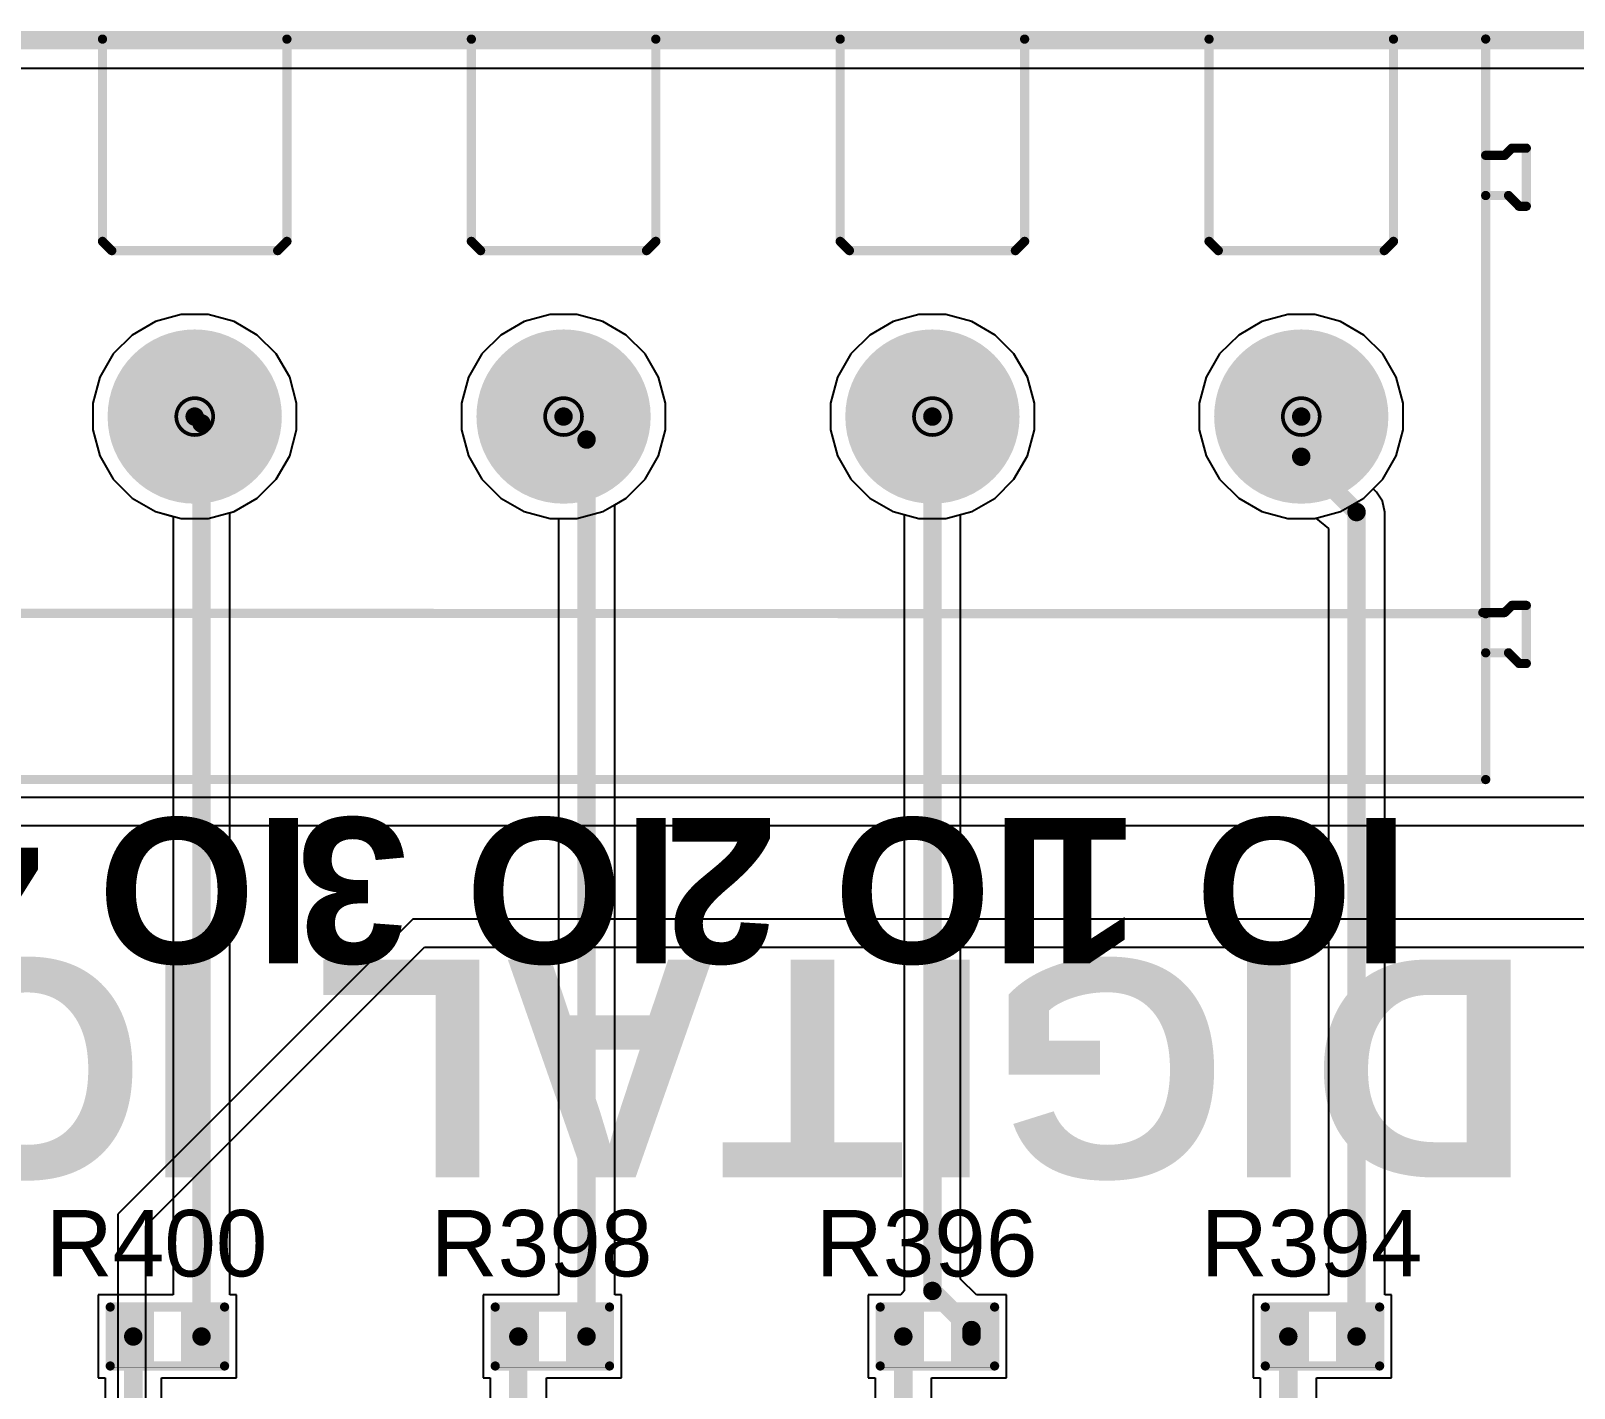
# Model space of a CAD drawing. Header units: inches. Extents: x -11 to 5428, y 0 to 5423.
# Drawn here: x 28.27 to 49.52, y 91.43 to 110.13 of the extents above; entities that cross this region are included whole.
import ezdxf

# ---------------------------------------------------------------- set-up
doc = ezdxf.new("R2010")
doc.units = ezdxf.units.IN
for name, color, linetype in [('Board Outline', 216, 'Continuous'), ('Bottom Layer', 5, 'Continuous'), ('Bottom Solder', 6, 'Continuous'), ('Drill Drawing', 1, 'Continuous'), ('GND', 16, 'Continuous'), ('Multi-Layer', 9, 'Continuous'), ('Pad Holes', 156, 'Continuous'), ('PWR', 76, 'Continuous'), ('Top Layer', 1, 'Continuous'), ('Top Overlay', 2, 'Continuous'), ('Top Paste', 8, 'Continuous'), ('Top Solder', 216, 'Continuous')]:
    doc.layers.add(name, color=color, linetype=linetype)
doc.styles.add('Arial', font='', dxfattribs={"height": 0.2})
doc.styles.add('Arial_Bold', font='', dxfattribs={"height": 0.2})
doc.styles.get('Arial').set_extended_font_data('Arial')
doc.styles.get('Arial_Bold').set_extended_font_data('Arial', bold=True)

# ---------------------------------------------------------------- blocks, each defined once
blk = doc.blocks.new('DB128V_5_08_7P_GN_S_56')
at = {"layer": 'Bottom Layer'}
h = blk.add_hatch(color=5, dxfattribs=at)
edge = h.paths.add_edge_path()
edge.add_arc((-15.24, 0), 1.15, 0, 360)
h = blk.add_hatch(color=5, dxfattribs=at)
edge = h.paths.add_edge_path()
edge.add_arc((-10.16, 0), 1.15, 0, 360)
h = blk.add_hatch(color=5, dxfattribs=at)
edge = h.paths.add_edge_path()
edge.add_arc((-5.08, 0), 1.15, 0, 360)
h = blk.add_hatch(color=5, dxfattribs=at)
edge = h.paths.add_edge_path()
edge.add_arc((0, 0), 1.15, 0, 360)
at = {"layer": 'Bottom Solder'}
h = blk.add_hatch(color=6, dxfattribs=at)
edge = h.paths.add_edge_path()
edge.add_arc((-15.24, 0), 1.2, 0, 360)
h = blk.add_hatch(color=6, dxfattribs=at)
edge = h.paths.add_edge_path()
edge.add_arc((-10.16, 0), 1.2, 0, 360)
h = blk.add_hatch(color=6, dxfattribs=at)
edge = h.paths.add_edge_path()
edge.add_arc((-5.08, 0), 1.2, 0, 360)
h = blk.add_hatch(color=6, dxfattribs=at)
edge = h.paths.add_edge_path()
edge.add_arc((0, 0), 1.2, 0, 360)
at = {"layer": 'GND'}
h = blk.add_hatch(color=16, dxfattribs=at)
edge = h.paths.add_edge_path()
edge.add_arc((-15.24, 0), 1.15, 0, 360)
h = blk.add_hatch(color=16, dxfattribs=at)
edge = h.paths.add_edge_path()
edge.add_arc((-10.16, 0), 1.15, 0, 360)
h = blk.add_hatch(color=16, dxfattribs=at)
edge = h.paths.add_edge_path()
edge.add_arc((-5.08, 0), 1.15, 0, 360)
h = blk.add_hatch(color=16, dxfattribs=at)
edge = h.paths.add_edge_path()
edge.add_arc((0, 0), 1.15, 0, 360)
at = {"layer": 'Multi-Layer'}
h = blk.add_hatch(color=9, dxfattribs=at)
edge = h.paths.add_edge_path()
edge.add_arc((-15.24, 0), 1.15, 0, 360)
h = blk.add_hatch(color=9, dxfattribs=at)
edge = h.paths.add_edge_path()
edge.add_arc((-10.16, 0), 1.15, 0, 360)
h = blk.add_hatch(color=9, dxfattribs=at)
edge = h.paths.add_edge_path()
edge.add_arc((-5.08, 0), 1.15, 0, 360)
h = blk.add_hatch(color=9, dxfattribs=at)
edge = h.paths.add_edge_path()
edge.add_arc((0, 0), 1.15, 0, 360)
at = {"layer": 'Pad Holes'}
h = blk.add_hatch(color=7, dxfattribs=at)
edge = h.paths.add_edge_path()
edge.add_arc((-15.24, 0), 0.75, 0, 360)
h = blk.add_hatch(color=7, dxfattribs=at)
edge = h.paths.add_edge_path()
edge.add_arc((-10.16, 0), 0.75, 0, 360)
h = blk.add_hatch(color=7, dxfattribs=at)
edge = h.paths.add_edge_path()
edge.add_arc((-5.08, 0), 0.75, 0, 360)
h = blk.add_hatch(color=7, dxfattribs=at)
edge = h.paths.add_edge_path()
edge.add_arc((0, 0), 0.75, 0, 360)
at = {"layer": 'PWR'}
h = blk.add_hatch(color=76, dxfattribs=at)
edge = h.paths.add_edge_path()
edge.add_arc((-15.24, 0), 1.15, 0, 360)
h = blk.add_hatch(color=76, dxfattribs=at)
edge = h.paths.add_edge_path()
edge.add_arc((-10.16, 0), 1.15, 0, 360)
h = blk.add_hatch(color=76, dxfattribs=at)
edge = h.paths.add_edge_path()
edge.add_arc((-5.08, 0), 1.15, 0, 360)
h = blk.add_hatch(color=76, dxfattribs=at)
edge = h.paths.add_edge_path()
edge.add_arc((0, 0), 1.15, 0, 360)
at = {"layer": 'Top Layer'}
h = blk.add_hatch(color=1, dxfattribs=at)
edge = h.paths.add_edge_path()
edge.add_arc((-15.24, 0), 1.15, 0, 360)
h = blk.add_hatch(color=1, dxfattribs=at)
edge = h.paths.add_edge_path()
edge.add_arc((-10.16, 0), 1.15, 0, 360)
h = blk.add_hatch(color=1, dxfattribs=at)
edge = h.paths.add_edge_path()
edge.add_arc((-5.08, 0), 1.15, 0, 360)
h = blk.add_hatch(color=1, dxfattribs=at)
edge = h.paths.add_edge_path()
edge.add_arc((0, 0), 1.15, 0, 360)
at = {"layer": 'Top Solder'}
h = blk.add_hatch(color=216, dxfattribs=at)
edge = h.paths.add_edge_path()
edge.add_arc((-15.24, 0), 1.2, 0, 360)
h = blk.add_hatch(color=216, dxfattribs=at)
edge = h.paths.add_edge_path()
edge.add_arc((-10.16, 0), 1.2, 0, 360)
h = blk.add_hatch(color=216, dxfattribs=at)
edge = h.paths.add_edge_path()
edge.add_arc((-5.08, 0), 1.2, 0, 360)
h = blk.add_hatch(color=216, dxfattribs=at)
edge = h.paths.add_edge_path()
edge.add_arc((0, 0), 1.2, 0, 360)
at = {"layer": 'Top Overlay'}
for points in [[(17.78, 5, 0.127, 0.127, 0), (-17.78, 5, 0.127, 0.127, 0)], [(-17.78, 5, 0.127, 0.127, 0), (-17.78, -5.2, 0.127, 0.127, 0)], [(-18.24, 3.401, 0.127, 0.127, 0), (-18.339, 3.401, 0.127, 0.127, 0)], [(-18.339, 3.401, 0.127, 0.127, 0), (-18.339, 2.601, 0.127, 0.127, 0)], [(-18.095, 3.254, 0.127, 0.127, 0), (-18.24, 3.401, 0.127, 0.127, 0)], [(-17.78, 3.254, 0.127, 0.127, 0), (-18.095, 3.254, 0.127, 0.127, 0)], [(-18.04, 2.7, 0.127, 0.127, 0), (-18.141, 2.601, 0.127, 0.127, 0)], [(-17.78, 2.7, 0.127, 0.127, 0), (-18.04, 2.7, 0.127, 0.127, 0)], [(17.78, 2.706, 0.127, 0.127, 0), (-17.78, 2.716, 0.127, 0.127, 0)], [(-17.74, 2.7, 0.127, 0.127, 0), (-17.78, 2.7, 0.127, 0.127, 0)], [(-18.141, 2.601, 0.127, 0.127, 0), (-18.339, 2.601, 0.127, 0.127, 0)], [(-16.383, -2.286, 0.127, 0.127, 0), (-16.51, -2.413, 0.127, 0.127, 0)], [(-14.097, -2.286, 0.127, 0.127, 0), (-16.383, -2.286, 0.127, 0.127, 0)], [(-13.97, -2.413, 0.127, 0.127, 0), (-14.097, -2.286, 0.127, 0.127, 0)], [(-11.303, -2.286, 0.127, 0.127, 0), (-11.43, -2.413, 0.127, 0.127, 0)], [(-9.017, -2.286, 0.127, 0.127, 0), (-11.303, -2.286, 0.127, 0.127, 0)], [(-8.89, -2.413, 0.127, 0.127, 0), (-9.017, -2.286, 0.127, 0.127, 0)], [(-6.223, -2.286, 0.127, 0.127, 0), (-6.35, -2.413, 0.127, 0.127, 0)], [(-3.937, -2.286, 0.127, 0.127, 0), (-6.223, -2.286, 0.127, 0.127, 0)], [(-3.81, -2.413, 0.127, 0.127, 0), (-3.937, -2.286, 0.127, 0.127, 0)], [(-1.143, -2.286, 0.127, 0.127, 0), (-1.27, -2.413, 0.127, 0.127, 0)], [(1.143, -2.286, 0.127, 0.127, 0), (-1.143, -2.286, 0.127, 0.127, 0)], [(1.27, -2.413, 0.127, 0.127, 0), (1.143, -2.286, 0.127, 0.127, 0)], [(-16.51, -2.413, 0.127, 0.127, 0), (-16.51, -5.199, 0.127, 0.127, 0)], [(-13.97, -2.413, 0.127, 0.127, 0), (-13.97, -5.199, 0.127, 0.127, 0)], [(-11.43, -2.413, 0.127, 0.127, 0), (-11.43, -5.199, 0.127, 0.127, 0)], [(-8.89, -2.413, 0.127, 0.127, 0), (-8.89, -5.199, 0.127, 0.127, 0)], [(-6.35, -2.413, 0.127, 0.127, 0), (-6.35, -5.199, 0.127, 0.127, 0)], [(-3.81, -2.413, 0.127, 0.127, 0), (-3.81, -5.199, 0.127, 0.127, 0)], [(-1.27, -2.413, 0.127, 0.127, 0), (-1.27, -5.199, 0.127, 0.127, 0)], [(1.27, -2.413, 0.127, 0.127, 0), (1.27, -5.199, 0.127, 0.127, 0)], [(-18.24, -2.897, 0.127, 0.127, 0), (-18.339, -2.897, 0.127, 0.127, 0)], [(-18.339, -2.897, 0.127, 0.127, 0), (-18.339, -3.697, 0.127, 0.127, 0)], [(-18.095, -3.045, 0.127, 0.127, 0), (-18.24, -2.897, 0.127, 0.127, 0)], [(-17.78, -3.045, 0.127, 0.127, 0), (-18.095, -3.045, 0.127, 0.127, 0)], [(-18.04, -3.598, 0.127, 0.127, 0), (-18.141, -3.697, 0.127, 0.127, 0)], [(-17.78, -3.598, 0.127, 0.127, 0), (-18.04, -3.598, 0.127, 0.127, 0)], [(-17.78, -3.598, 0.127, 0.127, 0), (-17.84, -3.6, 0.127, 0.127, 0)], [(-18.141, -3.697, 0.127, 0.127, 0), (-18.339, -3.697, 0.127, 0.127, 0)], [(17.78, -5.2, 0.127, 0.127, 0), (-17.78, -5.2, 0.127, 0.127, 0)]]:
    blk.add_lwpolyline(points, format="xyseb", dxfattribs=at)
for points in [[(-17.812, 5, 0.0635, 0.0635, 1), (-17.748, 5, 0.0635, 0.0635, 1)], [(-17.812, 5, 0.0635, 0.0635, 1), (-17.748, 5, 0.0635, 0.0635, 1)], [(-18.371, 3.401, 0.0635, 0.0635, 1), (-18.307, 3.401, 0.0635, 0.0635, 1)], [(-18.371, 3.401, 0.0635, 0.0635, 1), (-18.307, 3.401, 0.0635, 0.0635, 1)], [(-18.272, 3.401, 0.0635, 0.0635, 1), (-18.208, 3.401, 0.0635, 0.0635, 1)], [(-18.272, 3.401, 0.0635, 0.0635, 1), (-18.208, 3.401, 0.0635, 0.0635, 1)], [(-18.127, 3.254, 0.0635, 0.0635, 1), (-18.063, 3.254, 0.0635, 0.0635, 1)], [(-18.127, 3.254, 0.0635, 0.0635, 1), (-18.063, 3.254, 0.0635, 0.0635, 1)], [(-17.812, 3.254, 0.0635, 0.0635, 1), (-17.748, 3.254, 0.0635, 0.0635, 1)], [(-18.072, 2.7, 0.0635, 0.0635, 1), (-18.008, 2.7, 0.0635, 0.0635, 1)], [(-18.072, 2.7, 0.0635, 0.0635, 1), (-18.008, 2.7, 0.0635, 0.0635, 1)], [(-17.812, 2.716, 0.0635, 0.0635, 1), (-17.748, 2.716, 0.0635, 0.0635, 1)], [(-17.812, 2.7, 0.0635, 0.0635, 1), (-17.748, 2.7, 0.0635, 0.0635, 1)], [(-17.812, 2.7, 0.0635, 0.0635, 1), (-17.748, 2.7, 0.0635, 0.0635, 1)], [(-17.772, 2.7, 0.0635, 0.0635, 1), (-17.708, 2.7, 0.0635, 0.0635, 1)], [(-18.371, 2.601, 0.0635, 0.0635, 1), (-18.307, 2.601, 0.0635, 0.0635, 1)], [(-18.371, 2.601, 0.0635, 0.0635, 1), (-18.307, 2.601, 0.0635, 0.0635, 1)], [(-18.172, 2.601, 0.0635, 0.0635, 1), (-18.109, 2.601, 0.0635, 0.0635, 1)], [(-18.172, 2.601, 0.0635, 0.0635, 1), (-18.109, 2.601, 0.0635, 0.0635, 1)], [(-16.415, -2.286, 0.0635, 0.0635, 1), (-16.351, -2.286, 0.0635, 0.0635, 1)], [(-16.415, -2.286, 0.0635, 0.0635, 1), (-16.351, -2.286, 0.0635, 0.0635, 1)], [(-14.129, -2.286, 0.0635, 0.0635, 1), (-14.065, -2.286, 0.0635, 0.0635, 1)], [(-14.129, -2.286, 0.0635, 0.0635, 1), (-14.065, -2.286, 0.0635, 0.0635, 1)], [(-11.335, -2.286, 0.0635, 0.0635, 1), (-11.271, -2.286, 0.0635, 0.0635, 1)], [(-11.335, -2.286, 0.0635, 0.0635, 1), (-11.271, -2.286, 0.0635, 0.0635, 1)], [(-9.049, -2.286, 0.0635, 0.0635, 1), (-8.985, -2.286, 0.0635, 0.0635, 1)], [(-9.049, -2.286, 0.0635, 0.0635, 1), (-8.985, -2.286, 0.0635, 0.0635, 1)], [(-6.255, -2.286, 0.0635, 0.0635, 1), (-6.191, -2.286, 0.0635, 0.0635, 1)], [(-6.255, -2.286, 0.0635, 0.0635, 1), (-6.191, -2.286, 0.0635, 0.0635, 1)], [(-3.969, -2.286, 0.0635, 0.0635, 1), (-3.905, -2.286, 0.0635, 0.0635, 1)], [(-3.969, -2.286, 0.0635, 0.0635, 1), (-3.905, -2.286, 0.0635, 0.0635, 1)], [(-1.175, -2.286, 0.0635, 0.0635, 1), (-1.111, -2.286, 0.0635, 0.0635, 1)], [(-1.175, -2.286, 0.0635, 0.0635, 1), (-1.111, -2.286, 0.0635, 0.0635, 1)], [(1.111, -2.286, 0.0635, 0.0635, 1), (1.175, -2.286, 0.0635, 0.0635, 1)], [(1.111, -2.286, 0.0635, 0.0635, 1), (1.175, -2.286, 0.0635, 0.0635, 1)], [(-16.542, -2.413, 0.0635, 0.0635, 1), (-16.478, -2.413, 0.0635, 0.0635, 1)], [(-16.542, -2.413, 0.0635, 0.0635, 1), (-16.478, -2.413, 0.0635, 0.0635, 1)], [(-14.002, -2.413, 0.0635, 0.0635, 1), (-13.938, -2.413, 0.0635, 0.0635, 1)], [(-14.002, -2.413, 0.0635, 0.0635, 1), (-13.938, -2.413, 0.0635, 0.0635, 1)], [(-11.462, -2.413, 0.0635, 0.0635, 1), (-11.398, -2.413, 0.0635, 0.0635, 1)], [(-11.462, -2.413, 0.0635, 0.0635, 1), (-11.398, -2.413, 0.0635, 0.0635, 1)], [(-8.922, -2.413, 0.0635, 0.0635, 1), (-8.858, -2.413, 0.0635, 0.0635, 1)], [(-8.922, -2.413, 0.0635, 0.0635, 1), (-8.858, -2.413, 0.0635, 0.0635, 1)], [(-6.382, -2.413, 0.0635, 0.0635, 1), (-6.318, -2.413, 0.0635, 0.0635, 1)], [(-6.382, -2.413, 0.0635, 0.0635, 1), (-6.318, -2.413, 0.0635, 0.0635, 1)], [(-3.842, -2.413, 0.0635, 0.0635, 1), (-3.778, -2.413, 0.0635, 0.0635, 1)], [(-3.842, -2.413, 0.0635, 0.0635, 1), (-3.778, -2.413, 0.0635, 0.0635, 1)], [(-1.302, -2.413, 0.0635, 0.0635, 1), (-1.238, -2.413, 0.0635, 0.0635, 1)], [(-1.302, -2.413, 0.0635, 0.0635, 1), (-1.238, -2.413, 0.0635, 0.0635, 1)], [(1.238, -2.413, 0.0635, 0.0635, 1), (1.302, -2.413, 0.0635, 0.0635, 1)], [(1.238, -2.413, 0.0635, 0.0635, 1), (1.302, -2.413, 0.0635, 0.0635, 1)], [(-18.371, -2.897, 0.0635, 0.0635, 1), (-18.307, -2.897, 0.0635, 0.0635, 1)], [(-18.371, -2.897, 0.0635, 0.0635, 1), (-18.307, -2.897, 0.0635, 0.0635, 1)], [(-18.272, -2.897, 0.0635, 0.0635, 1), (-18.208, -2.897, 0.0635, 0.0635, 1)], [(-18.272, -2.897, 0.0635, 0.0635, 1), (-18.208, -2.897, 0.0635, 0.0635, 1)], [(-18.127, -3.045, 0.0635, 0.0635, 1), (-18.063, -3.045, 0.0635, 0.0635, 1)], [(-18.127, -3.045, 0.0635, 0.0635, 1), (-18.063, -3.045, 0.0635, 0.0635, 1)], [(-17.812, -3.045, 0.0635, 0.0635, 1), (-17.748, -3.045, 0.0635, 0.0635, 1)], [(-18.072, -3.598, 0.0635, 0.0635, 1), (-18.008, -3.598, 0.0635, 0.0635, 1)], [(-18.072, -3.598, 0.0635, 0.0635, 1), (-18.008, -3.598, 0.0635, 0.0635, 1)], [(-17.872, -3.6, 0.0635, 0.0635, 1), (-17.808, -3.6, 0.0635, 0.0635, 1)], [(-17.812, -3.598, 0.0635, 0.0635, 1), (-17.748, -3.598, 0.0635, 0.0635, 1)], [(-17.812, -3.598, 0.0635, 0.0635, 1), (-17.748, -3.598, 0.0635, 0.0635, 1)], [(-18.371, -3.697, 0.0635, 0.0635, 1), (-18.307, -3.697, 0.0635, 0.0635, 1)], [(-18.371, -3.697, 0.0635, 0.0635, 1), (-18.307, -3.697, 0.0635, 0.0635, 1)], [(-18.172, -3.697, 0.0635, 0.0635, 1), (-18.109, -3.697, 0.0635, 0.0635, 1)], [(-18.172, -3.697, 0.0635, 0.0635, 1), (-18.109, -3.697, 0.0635, 0.0635, 1)], [(-17.812, -5.2, 0.0635, 0.0635, 1), (-17.748, -5.2, 0.0635, 0.0635, 1)], [(-17.812, -5.2, 0.0635, 0.0635, 1), (-17.748, -5.2, 0.0635, 0.0635, 1)], [(-16.542, -5.199, 0.0635, 0.0635, 1), (-16.478, -5.199, 0.0635, 0.0635, 1)], [(-14.002, -5.199, 0.0635, 0.0635, 1), (-13.938, -5.199, 0.0635, 0.0635, 1)], [(-11.462, -5.199, 0.0635, 0.0635, 1), (-11.398, -5.199, 0.0635, 0.0635, 1)], [(-8.922, -5.199, 0.0635, 0.0635, 1), (-8.858, -5.199, 0.0635, 0.0635, 1)], [(-6.382, -5.199, 0.0635, 0.0635, 1), (-6.318, -5.199, 0.0635, 0.0635, 1)], [(-3.842, -5.199, 0.0635, 0.0635, 1), (-3.778, -5.199, 0.0635, 0.0635, 1)], [(-1.302, -5.199, 0.0635, 0.0635, 1), (-1.238, -5.199, 0.0635, 0.0635, 1)], [(1.238, -5.199, 0.0635, 0.0635, 1), (1.302, -5.199, 0.0635, 0.0635, 1)]]:
    blk.add_lwpolyline(points, format="xyseb", close=True, dxfattribs=at)
blk = doc.blocks.new('R___0402_57')
at = {"layer": 'Top Layer'}
for points in [[(-0.698, -0.317), (-0.698, 0.318), (-0.241, 0.318), (-0.241, -0.317)], [(0.241, -0.317), (0.241, 0.318), (0.699, 0.318), (0.699, -0.317)]]:
    blk.add_hatch(color=1, dxfattribs=at).paths.add_polyline_path(points)
at = {"layer": 'Top Paste'}
for points in [[(-0.698, -0.317), (-0.698, 0.318), (-0.241, 0.318), (-0.241, -0.317)], [(0.241, -0.317), (0.241, 0.318), (0.699, 0.318), (0.699, -0.317)]]:
    blk.add_hatch(color=8, dxfattribs=at).paths.add_polyline_path(points)
at = {"layer": 'Top Solder'}
for points in [[(-0.753, -0.372), (-0.753, 0.373), (-0.186, 0.373), (-0.186, -0.372)], [(0.186, -0.372), (0.186, 0.373), (0.754, 0.373), (0.754, -0.372)]]:
    blk.add_hatch(color=216, dxfattribs=at).paths.add_polyline_path(points)
at = {"layer": 'Top Overlay'}
for points in [[(-0.787, 0.406, 0.127, 0.127, 0), (0.787, 0.406, 0.127, 0.127, 0)], [(-0.787, -0.406, 0.127, 0.127, 0), (-0.787, 0.406, 0.127, 0.127, 0)], [(0.787, -0.406, 0.127, 0.127, 0), (0.787, 0.406, 0.127, 0.127, 0)], [(-0.787, -0.406, 0.127, 0.127, 0), (0.787, -0.406, 0.127, 0.127, 0)], [(-0.813, -0.432, 0.00323, 0.00323, 0), (0.813, -0.432, 0.00323, 0.00323, 0)]]:
    blk.add_lwpolyline(points, format="xyseb", dxfattribs=at)
for points in [[(-0.819, 0.406, 0.0635, 0.0635, 1), (-0.756, 0.406, 0.0635, 0.0635, 1)], [(-0.819, 0.406, 0.0635, 0.0635, 1), (-0.756, 0.406, 0.0635, 0.0635, 1)], [(0.756, 0.406, 0.0635, 0.0635, 1), (0.819, 0.406, 0.0635, 0.0635, 1)], [(0.756, 0.406, 0.0635, 0.0635, 1), (0.819, 0.406, 0.0635, 0.0635, 1)], [(-0.819, -0.406, 0.0635, 0.0635, 1), (-0.756, -0.406, 0.0635, 0.0635, 1)], [(-0.819, -0.406, 0.0635, 0.0635, 1), (-0.756, -0.406, 0.0635, 0.0635, 1)], [(0.756, -0.406, 0.0635, 0.0635, 1), (0.819, -0.406, 0.0635, 0.0635, 1)], [(0.756, -0.406, 0.0635, 0.0635, 1), (0.819, -0.406, 0.0635, 0.0635, 1)], [(-0.814, -0.432, 0.00161, 0.00161, 1), (-0.812, -0.432, 0.00161, 0.00161, 1)], [(0.812, -0.432, 0.00161, 0.00161, 1), (0.814, -0.432, 0.00161, 0.00161, 1)]]:
    blk.add_lwpolyline(points, format="xyseb", close=True, dxfattribs=at)
blk = doc.blocks.new('R___0402_60')
at = {"layer": 'Top Layer'}
for points in [[(-0.698, -0.317), (-0.698, 0.318), (-0.241, 0.318), (-0.241, -0.317)], [(0.241, -0.317), (0.241, 0.318), (0.699, 0.318), (0.699, -0.317)]]:
    blk.add_hatch(color=1, dxfattribs=at).paths.add_polyline_path(points)
at = {"layer": 'Top Paste'}
for points in [[(-0.698, -0.317), (-0.698, 0.318), (-0.241, 0.318), (-0.241, -0.317)], [(0.241, -0.317), (0.241, 0.318), (0.699, 0.318), (0.699, -0.317)]]:
    blk.add_hatch(color=8, dxfattribs=at).paths.add_polyline_path(points)
at = {"layer": 'Top Solder'}
for points in [[(-0.753, -0.372), (-0.753, 0.373), (-0.186, 0.373), (-0.186, -0.372)], [(0.186, -0.372), (0.186, 0.373), (0.754, 0.373), (0.754, -0.372)]]:
    blk.add_hatch(color=216, dxfattribs=at).paths.add_polyline_path(points)
at = {"layer": 'Top Overlay'}
for points in [[(-0.787, 0.406, 0.127, 0.127, 0), (0.787, 0.406, 0.127, 0.127, 0)], [(-0.787, -0.406, 0.127, 0.127, 0), (-0.787, 0.406, 0.127, 0.127, 0)], [(0.787, -0.406, 0.127, 0.127, 0), (0.787, 0.406, 0.127, 0.127, 0)], [(-0.787, -0.406, 0.127, 0.127, 0), (0.787, -0.406, 0.127, 0.127, 0)], [(-0.813, -0.432, 0.00323, 0.00323, 0), (0.813, -0.432, 0.00323, 0.00323, 0)]]:
    blk.add_lwpolyline(points, format="xyseb", dxfattribs=at)
for points in [[(-0.819, 0.406, 0.0635, 0.0635, 1), (-0.756, 0.406, 0.0635, 0.0635, 1)], [(-0.819, 0.406, 0.0635, 0.0635, 1), (-0.756, 0.406, 0.0635, 0.0635, 1)], [(0.756, 0.406, 0.0635, 0.0635, 1), (0.819, 0.406, 0.0635, 0.0635, 1)], [(0.756, 0.406, 0.0635, 0.0635, 1), (0.819, 0.406, 0.0635, 0.0635, 1)], [(-0.819, -0.406, 0.0635, 0.0635, 1), (-0.756, -0.406, 0.0635, 0.0635, 1)], [(-0.819, -0.406, 0.0635, 0.0635, 1), (-0.756, -0.406, 0.0635, 0.0635, 1)], [(0.756, -0.406, 0.0635, 0.0635, 1), (0.819, -0.406, 0.0635, 0.0635, 1)], [(0.756, -0.406, 0.0635, 0.0635, 1), (0.819, -0.406, 0.0635, 0.0635, 1)], [(-0.814, -0.432, 0.00161, 0.00161, 1), (-0.812, -0.432, 0.00161, 0.00161, 1)], [(0.812, -0.432, 0.00161, 0.00161, 1), (0.814, -0.432, 0.00161, 0.00161, 1)]]:
    blk.add_lwpolyline(points, format="xyseb", close=True, dxfattribs=at)
blk = doc.blocks.new('R___0402_63')
at = {"layer": 'Top Layer'}
for points in [[(-0.699, -0.317), (-0.699, 0.318), (-0.241, 0.318), (-0.241, -0.317)], [(0.241, -0.317), (0.241, 0.318), (0.698, 0.318), (0.698, -0.317)]]:
    blk.add_hatch(color=1, dxfattribs=at).paths.add_polyline_path(points)
at = {"layer": 'Top Paste'}
for points in [[(-0.699, -0.317), (-0.699, 0.318), (-0.241, 0.318), (-0.241, -0.317)], [(0.241, -0.317), (0.241, 0.318), (0.698, 0.318), (0.698, -0.317)]]:
    blk.add_hatch(color=8, dxfattribs=at).paths.add_polyline_path(points)
at = {"layer": 'Top Solder'}
for points in [[(-0.754, -0.372), (-0.754, 0.373), (-0.186, 0.373), (-0.186, -0.372)], [(0.186, -0.372), (0.186, 0.373), (0.753, 0.373), (0.753, -0.372)]]:
    blk.add_hatch(color=216, dxfattribs=at).paths.add_polyline_path(points)
at = {"layer": 'Top Overlay'}
for points in [[(-0.787, 0.406, 0.127, 0.127, 0), (0.787, 0.406, 0.127, 0.127, 0)], [(-0.787, -0.406, 0.127, 0.127, 0), (-0.787, 0.406, 0.127, 0.127, 0)], [(0.787, -0.406, 0.127, 0.127, 0), (0.787, 0.406, 0.127, 0.127, 0)], [(-0.787, -0.406, 0.127, 0.127, 0), (0.787, -0.406, 0.127, 0.127, 0)], [(-0.813, -0.432, 0.00323, 0.00323, 0), (0.813, -0.432, 0.00323, 0.00323, 0)]]:
    blk.add_lwpolyline(points, format="xyseb", dxfattribs=at)
for points in [[(-0.819, 0.406, 0.0635, 0.0635, 1), (-0.756, 0.406, 0.0635, 0.0635, 1)], [(-0.819, 0.406, 0.0635, 0.0635, 1), (-0.756, 0.406, 0.0635, 0.0635, 1)], [(0.756, 0.406, 0.0635, 0.0635, 1), (0.819, 0.406, 0.0635, 0.0635, 1)], [(0.756, 0.406, 0.0635, 0.0635, 1), (0.819, 0.406, 0.0635, 0.0635, 1)], [(-0.819, -0.406, 0.0635, 0.0635, 1), (-0.756, -0.406, 0.0635, 0.0635, 1)], [(-0.819, -0.406, 0.0635, 0.0635, 1), (-0.756, -0.406, 0.0635, 0.0635, 1)], [(0.756, -0.406, 0.0635, 0.0635, 1), (0.819, -0.406, 0.0635, 0.0635, 1)], [(0.756, -0.406, 0.0635, 0.0635, 1), (0.819, -0.406, 0.0635, 0.0635, 1)], [(-0.814, -0.432, 0.00161, 0.00161, 1), (-0.812, -0.432, 0.00161, 0.00161, 1)], [(0.812, -0.432, 0.00161, 0.00161, 1), (0.814, -0.432, 0.00161, 0.00161, 1)]]:
    blk.add_lwpolyline(points, format="xyseb", close=True, dxfattribs=at)
blk = doc.blocks.new('R___0402_69')
at = {"layer": 'Top Layer'}
for points in [[(-0.699, -0.317), (-0.699, 0.318), (-0.241, 0.318), (-0.241, -0.317)], [(0.241, -0.317), (0.241, 0.318), (0.698, 0.318), (0.698, -0.317)]]:
    blk.add_hatch(color=1, dxfattribs=at).paths.add_polyline_path(points)
at = {"layer": 'Top Paste'}
for points in [[(-0.699, -0.317), (-0.699, 0.318), (-0.241, 0.318), (-0.241, -0.317)], [(0.241, -0.317), (0.241, 0.318), (0.698, 0.318), (0.698, -0.317)]]:
    blk.add_hatch(color=8, dxfattribs=at).paths.add_polyline_path(points)
at = {"layer": 'Top Solder'}
for points in [[(-0.754, -0.372), (-0.754, 0.373), (-0.186, 0.373), (-0.186, -0.372)], [(0.186, -0.372), (0.186, 0.373), (0.753, 0.373), (0.753, -0.372)]]:
    blk.add_hatch(color=216, dxfattribs=at).paths.add_polyline_path(points)
at = {"layer": 'Top Overlay'}
for points in [[(-0.787, 0.406, 0.127, 0.127, 0), (0.787, 0.406, 0.127, 0.127, 0)], [(-0.787, -0.406, 0.127, 0.127, 0), (-0.787, 0.406, 0.127, 0.127, 0)], [(0.787, -0.406, 0.127, 0.127, 0), (0.787, 0.406, 0.127, 0.127, 0)], [(-0.787, -0.406, 0.127, 0.127, 0), (0.787, -0.406, 0.127, 0.127, 0)], [(-0.813, -0.432, 0.00323, 0.00323, 0), (0.813, -0.432, 0.00323, 0.00323, 0)]]:
    blk.add_lwpolyline(points, format="xyseb", dxfattribs=at)
for points in [[(-0.819, 0.406, 0.0635, 0.0635, 1), (-0.756, 0.406, 0.0635, 0.0635, 1)], [(-0.819, 0.406, 0.0635, 0.0635, 1), (-0.756, 0.406, 0.0635, 0.0635, 1)], [(0.756, 0.406, 0.0635, 0.0635, 1), (0.819, 0.406, 0.0635, 0.0635, 1)], [(0.756, 0.406, 0.0635, 0.0635, 1), (0.819, 0.406, 0.0635, 0.0635, 1)], [(-0.819, -0.406, 0.0635, 0.0635, 1), (-0.756, -0.406, 0.0635, 0.0635, 1)], [(-0.819, -0.406, 0.0635, 0.0635, 1), (-0.756, -0.406, 0.0635, 0.0635, 1)], [(0.756, -0.406, 0.0635, 0.0635, 1), (0.819, -0.406, 0.0635, 0.0635, 1)], [(0.756, -0.406, 0.0635, 0.0635, 1), (0.819, -0.406, 0.0635, 0.0635, 1)], [(-0.814, -0.432, 0.00161, 0.00161, 1), (-0.812, -0.432, 0.00161, 0.00161, 1)], [(0.812, -0.432, 0.00161, 0.00161, 1), (0.814, -0.432, 0.00161, 0.00161, 1)]]:
    blk.add_lwpolyline(points, format="xyseb", close=True, dxfattribs=at)

msp = doc.modelspace()

# ---------------------------------------------------------------- linework, layer by layer
at = {"layer": 'Board Outline'}
msp.add_lwpolyline([(0, 110, 0.254, 0.254, 0), (344, 110, 0.254, 0.254, 0)], format="xyseb", dxfattribs=at)
at = {"layer": 'Bottom Layer'}
for p, q in [((9.715, 109.612), (334.285, 109.612)), ((29.982, 106.122), (29.662, 105.937)), ((30.339, 106.218), (29.982, 106.122)), ((30.709, 106.218), (30.339, 106.218)), ((31.066, 106.122), (30.709, 106.218)), ((31.386, 105.937), (31.066, 106.122)), ((35.062, 106.122), (34.742, 105.937)), ((35.419, 106.218), (35.062, 106.122)), ((35.789, 106.218), (35.419, 106.218)), ((36.146, 106.122), (35.789, 106.218)), ((36.466, 105.937), (36.146, 106.122)), ((40.142, 106.122), (39.822, 105.937)), ((40.499, 106.218), (40.142, 106.122)), ((40.869, 106.218), (40.499, 106.218)), ((41.226, 106.122), (40.869, 106.218)), ((41.546, 105.937), (41.226, 106.122)), ((45.222, 106.122), (44.902, 105.937)), ((45.579, 106.218), (45.222, 106.122)), ((45.949, 106.218), (45.579, 106.218)), ((46.306, 106.122), (45.949, 106.218)), ((46.626, 105.937), (46.306, 106.122)), ((29.662, 105.937), (29.4, 105.676)), ((31.647, 105.676), (31.386, 105.937)), ((34.742, 105.937), (34.48, 105.676)), ((36.727, 105.676), (36.466, 105.937)), ((39.822, 105.937), (39.56, 105.676)), ((41.807, 105.676), (41.546, 105.937)), ((44.902, 105.937), (44.64, 105.676)), ((46.887, 105.676), (46.626, 105.937)), ((29.4, 105.676), (29.215, 105.356)), ((31.832, 105.356), (31.647, 105.676)), ((34.48, 105.676), (34.295, 105.356)), ((36.912, 105.356), (36.727, 105.676)), ((39.56, 105.676), (39.375, 105.356)), ((41.992, 105.356), (41.807, 105.676)), ((44.64, 105.676), (44.455, 105.356)), ((47.072, 105.356), (46.887, 105.676)), ((29.215, 105.356), (29.12, 104.999)), ((31.928, 104.999), (31.832, 105.356)), ((34.295, 105.356), (34.2, 104.999)), ((37.008, 104.999), (36.912, 105.356)), ((39.375, 105.356), (39.28, 104.999)), ((42.088, 104.999), (41.992, 105.356)), ((44.455, 105.356), (44.36, 104.999)), ((47.168, 104.999), (47.072, 105.356)), ((29.12, 104.999), (29.12, 104.629)), ((31.928, 104.629), (31.928, 104.999)), ((34.2, 104.999), (34.2, 104.629)), ((37.008, 104.629), (37.008, 104.999)), ((39.28, 104.999), (39.28, 104.629)), ((42.088, 104.629), (42.088, 104.999)), ((44.36, 104.999), (44.36, 104.629)), ((47.168, 104.629), (47.168, 104.999)), ((29.12, 104.629), (29.215, 104.272)), ((31.832, 104.272), (31.928, 104.629)), ((34.2, 104.629), (34.295, 104.272)), ((36.912, 104.272), (37.008, 104.629)), ((39.28, 104.629), (39.375, 104.272)), ((41.992, 104.272), (42.088, 104.629)), ((44.36, 104.629), (44.455, 104.272)), ((47.072, 104.272), (47.168, 104.629)), ((29.215, 104.272), (29.4, 103.952)), ((31.647, 103.952), (31.832, 104.272)), ((34.295, 104.272), (34.48, 103.952)), ((36.727, 103.952), (36.912, 104.272)), ((39.375, 104.272), (39.56, 103.952)), ((41.807, 103.952), (41.992, 104.272)), ((44.455, 104.272), (44.64, 103.952)), ((46.887, 103.952), (47.072, 104.272)), ((29.4, 103.952), (29.662, 103.69)), ((31.386, 103.69), (31.647, 103.952)), ((34.48, 103.952), (34.742, 103.69)), ((36.466, 103.69), (36.727, 103.952)), ((39.56, 103.952), (39.822, 103.69)), ((41.546, 103.69), (41.807, 103.952)), ((44.64, 103.952), (44.902, 103.69)), ((46.626, 103.69), (46.887, 103.952)), ((29.662, 103.69), (29.982, 103.506)), ((31.066, 103.506), (31.386, 103.69)), ((34.742, 103.69), (35.062, 103.506)), ((36.146, 103.506), (36.466, 103.69)), ((39.822, 103.69), (40.142, 103.506)), ((41.226, 103.506), (41.546, 103.69)), ((44.902, 103.69), (45.222, 103.506)), ((46.306, 103.506), (46.626, 103.69)), ((29.982, 103.506), (30.339, 103.41)), ((30.339, 103.41), (30.709, 103.41)), ((30.709, 103.41), (31.066, 103.506)), ((35.062, 103.506), (35.419, 103.41)), ((35.419, 103.41), (35.789, 103.41)), ((35.789, 103.41), (36.146, 103.506)), ((40.142, 103.506), (40.499, 103.41)), ((40.499, 103.41), (40.869, 103.41)), ((40.869, 103.41), (41.226, 103.506)), ((45.222, 103.506), (45.579, 103.41)), ((45.579, 103.41), (45.949, 103.41)), ((45.949, 103.41), (46.306, 103.506))]:
    msp.add_line(p, q, dxfattribs=at)
at = {"layer": 'Drill Drawing'}
for points in [[(30.778, 104.814, 0.0508, 0.0508, 1), (30.27, 104.814, 0.0508, 0.0508, 1)], [(35.858, 104.814, 0.0508, 0.0508, 1), (35.35, 104.814, 0.0508, 0.0508, 1)], [(40.938, 104.814, 0.0508, 0.0508, 1), (40.43, 104.814, 0.0508, 0.0508, 1)], [(46.018, 104.814, 0.0508, 0.0508, 1), (45.51, 104.814, 0.0508, 0.0508, 1)], [(30.257, 104.814, 0.0254, 0.0254, 1), (30.282, 104.814, 0.0254, 0.0254, 1)], [(30.765, 104.814, 0.0254, 0.0254, 1), (30.79, 104.814, 0.0254, 0.0254, 1)], [(35.337, 104.814, 0.0254, 0.0254, 1), (35.362, 104.814, 0.0254, 0.0254, 1)], [(35.845, 104.814, 0.0254, 0.0254, 1), (35.87, 104.814, 0.0254, 0.0254, 1)], [(40.417, 104.814, 0.0254, 0.0254, 1), (40.442, 104.814, 0.0254, 0.0254, 1)], [(40.925, 104.814, 0.0254, 0.0254, 1), (40.95, 104.814, 0.0254, 0.0254, 1)], [(45.497, 104.814, 0.0254, 0.0254, 1), (45.522, 104.814, 0.0254, 0.0254, 1)], [(46.005, 104.814, 0.0254, 0.0254, 1), (46.03, 104.814, 0.0254, 0.0254, 1)]]:
    msp.add_lwpolyline(points, format="xyseb", close=True, dxfattribs=at)
at = {"layer": 'GND'}
for p, q in [((0.388, 109.612), (343.612, 109.612)), ((29.982, 106.122), (29.662, 105.937)), ((30.339, 106.218), (29.982, 106.122)), ((30.709, 106.218), (30.339, 106.218)), ((31.066, 106.122), (30.709, 106.218)), ((31.386, 105.937), (31.066, 106.122)), ((35.062, 106.122), (34.742, 105.937)), ((35.419, 106.218), (35.062, 106.122)), ((35.789, 106.218), (35.419, 106.218)), ((36.146, 106.122), (35.789, 106.218)), ((36.466, 105.937), (36.146, 106.122)), ((40.142, 106.122), (39.822, 105.937)), ((40.499, 106.218), (40.142, 106.122)), ((40.869, 106.218), (40.499, 106.218)), ((41.226, 106.122), (40.869, 106.218)), ((41.546, 105.937), (41.226, 106.122)), ((45.222, 106.122), (44.902, 105.937)), ((45.579, 106.218), (45.222, 106.122)), ((45.949, 106.218), (45.579, 106.218)), ((46.306, 106.122), (45.949, 106.218)), ((46.626, 105.937), (46.306, 106.122)), ((29.662, 105.937), (29.4, 105.676)), ((31.647, 105.676), (31.386, 105.937)), ((34.742, 105.937), (34.48, 105.676)), ((36.727, 105.676), (36.466, 105.937)), ((39.822, 105.937), (39.56, 105.676)), ((41.807, 105.676), (41.546, 105.937)), ((44.902, 105.937), (44.64, 105.676)), ((46.887, 105.676), (46.626, 105.937)), ((29.4, 105.676), (29.215, 105.356)), ((31.832, 105.356), (31.647, 105.676)), ((34.48, 105.676), (34.295, 105.356)), ((36.912, 105.356), (36.727, 105.676)), ((39.56, 105.676), (39.375, 105.356)), ((41.992, 105.356), (41.807, 105.676)), ((44.64, 105.676), (44.455, 105.356)), ((47.072, 105.356), (46.887, 105.676)), ((29.215, 105.356), (29.12, 104.999)), ((31.928, 104.999), (31.832, 105.356)), ((34.295, 105.356), (34.2, 104.999)), ((37.008, 104.999), (36.912, 105.356)), ((39.375, 105.356), (39.28, 104.999)), ((42.088, 104.999), (41.992, 105.356)), ((44.455, 105.356), (44.36, 104.999)), ((47.168, 104.999), (47.072, 105.356)), ((29.12, 104.999), (29.12, 104.629)), ((31.928, 104.629), (31.928, 104.999)), ((34.2, 104.999), (34.2, 104.629)), ((37.008, 104.629), (37.008, 104.999)), ((39.28, 104.999), (39.28, 104.629)), ((42.088, 104.629), (42.088, 104.999)), ((44.36, 104.999), (44.36, 104.629)), ((47.168, 104.629), (47.168, 104.999)), ((29.12, 104.629), (29.215, 104.272)), ((31.832, 104.272), (31.928, 104.629)), ((34.2, 104.629), (34.295, 104.272)), ((36.912, 104.272), (37.008, 104.629)), ((39.28, 104.629), (39.375, 104.272)), ((41.992, 104.272), (42.088, 104.629)), ((44.36, 104.629), (44.455, 104.272)), ((47.072, 104.272), (47.168, 104.629)), ((29.215, 104.272), (29.4, 103.952)), ((31.647, 103.952), (31.832, 104.272)), ((34.295, 104.272), (34.48, 103.952)), ((36.727, 103.952), (36.912, 104.272)), ((39.375, 104.272), (39.56, 103.952)), ((41.807, 103.952), (41.992, 104.272)), ((44.455, 104.272), (44.64, 103.952)), ((46.887, 103.952), (47.072, 104.272)), ((29.4, 103.952), (29.662, 103.69)), ((31.386, 103.69), (31.647, 103.952)), ((34.48, 103.952), (34.742, 103.69)), ((36.466, 103.69), (36.727, 103.952)), ((39.56, 103.952), (39.822, 103.69)), ((41.546, 103.69), (41.807, 103.952)), ((44.64, 103.952), (44.902, 103.69)), ((46.626, 103.69), (46.887, 103.952)), ((29.662, 103.69), (29.982, 103.506)), ((31.066, 103.506), (31.386, 103.69)), ((34.742, 103.69), (35.062, 103.506)), ((36.146, 103.506), (36.466, 103.69)), ((39.822, 103.69), (40.142, 103.506)), ((41.226, 103.506), (41.546, 103.69)), ((44.902, 103.69), (45.222, 103.506)), ((46.306, 103.506), (46.626, 103.69)), ((29.982, 103.506), (30.339, 103.41)), ((30.339, 103.41), (30.709, 103.41)), ((30.709, 103.41), (31.066, 103.506)), ((35.062, 103.506), (35.419, 103.41)), ((35.419, 103.41), (35.789, 103.41)), ((35.789, 103.41), (36.146, 103.506)), ((40.142, 103.506), (40.499, 103.41)), ((40.499, 103.41), (40.869, 103.41)), ((40.869, 103.41), (41.226, 103.506)), ((45.222, 103.506), (45.579, 103.41)), ((45.579, 103.41), (45.949, 103.41)), ((45.949, 103.41), (46.306, 103.506)), ((316.535, 99.568), (10.349, 99.568)), ((10.737, 99.18), (316.535, 99.18))]:
    msp.add_line(p, q, dxfattribs=at)
at = {"layer": 'PWR'}
for p, q in [((0.388, 109.612), (232.286, 109.612)), ((29.982, 106.122), (29.662, 105.937)), ((30.339, 106.218), (29.982, 106.122)), ((30.709, 106.218), (30.339, 106.218)), ((31.066, 106.122), (30.709, 106.218)), ((31.386, 105.937), (31.066, 106.122)), ((35.062, 106.122), (34.742, 105.937)), ((35.419, 106.218), (35.062, 106.122)), ((35.789, 106.218), (35.419, 106.218)), ((36.146, 106.122), (35.789, 106.218)), ((36.466, 105.937), (36.146, 106.122)), ((40.142, 106.122), (39.822, 105.937)), ((40.499, 106.218), (40.142, 106.122)), ((40.869, 106.218), (40.499, 106.218)), ((41.226, 106.122), (40.869, 106.218)), ((41.546, 105.937), (41.226, 106.122)), ((45.222, 106.122), (44.902, 105.937)), ((45.579, 106.218), (45.222, 106.122)), ((45.949, 106.218), (45.579, 106.218)), ((46.306, 106.122), (45.949, 106.218)), ((46.626, 105.937), (46.306, 106.122)), ((29.662, 105.937), (29.4, 105.676)), ((31.647, 105.676), (31.386, 105.937)), ((34.742, 105.937), (34.48, 105.676)), ((36.727, 105.676), (36.466, 105.937)), ((39.822, 105.937), (39.56, 105.676)), ((41.807, 105.676), (41.546, 105.937)), ((44.902, 105.937), (44.64, 105.676)), ((46.887, 105.676), (46.626, 105.937)), ((29.4, 105.676), (29.215, 105.356)), ((31.832, 105.356), (31.647, 105.676)), ((34.48, 105.676), (34.295, 105.356)), ((36.912, 105.356), (36.727, 105.676)), ((39.56, 105.676), (39.375, 105.356)), ((41.992, 105.356), (41.807, 105.676)), ((44.64, 105.676), (44.455, 105.356)), ((47.072, 105.356), (46.887, 105.676)), ((29.215, 105.356), (29.12, 104.999)), ((31.928, 104.999), (31.832, 105.356)), ((34.295, 105.356), (34.2, 104.999)), ((37.008, 104.999), (36.912, 105.356)), ((39.375, 105.356), (39.28, 104.999)), ((42.088, 104.999), (41.992, 105.356)), ((44.455, 105.356), (44.36, 104.999)), ((47.168, 104.999), (47.072, 105.356)), ((29.12, 104.999), (29.12, 104.629)), ((31.928, 104.629), (31.928, 104.999)), ((34.2, 104.999), (34.2, 104.629)), ((37.008, 104.629), (37.008, 104.999)), ((39.28, 104.999), (39.28, 104.629)), ((42.088, 104.629), (42.088, 104.999)), ((44.36, 104.999), (44.36, 104.629)), ((47.168, 104.629), (47.168, 104.999)), ((29.12, 104.629), (29.215, 104.272)), ((31.832, 104.272), (31.928, 104.629)), ((34.2, 104.629), (34.295, 104.272)), ((36.912, 104.272), (37.008, 104.629)), ((39.28, 104.629), (39.375, 104.272)), ((41.992, 104.272), (42.088, 104.629)), ((44.36, 104.629), (44.455, 104.272)), ((47.072, 104.272), (47.168, 104.629)), ((29.215, 104.272), (29.4, 103.952)), ((31.647, 103.952), (31.832, 104.272)), ((34.295, 104.272), (34.48, 103.952)), ((36.727, 103.952), (36.912, 104.272)), ((39.375, 104.272), (39.56, 103.952)), ((41.807, 103.952), (41.992, 104.272)), ((44.455, 104.272), (44.64, 103.952)), ((46.887, 103.952), (47.072, 104.272)), ((29.4, 103.952), (29.662, 103.69)), ((31.386, 103.69), (31.647, 103.952)), ((34.48, 103.952), (34.742, 103.69)), ((36.466, 103.69), (36.727, 103.952)), ((39.56, 103.952), (39.822, 103.69)), ((41.546, 103.69), (41.807, 103.952)), ((44.64, 103.952), (44.902, 103.69)), ((46.626, 103.69), (46.887, 103.952)), ((29.662, 103.69), (29.982, 103.506)), ((31.066, 103.506), (31.386, 103.69)), ((34.742, 103.69), (35.062, 103.506)), ((36.146, 103.506), (36.466, 103.69)), ((39.822, 103.69), (40.142, 103.506)), ((41.226, 103.506), (41.546, 103.69)), ((44.902, 103.69), (45.222, 103.506)), ((46.306, 103.506), (46.626, 103.69)), ((29.982, 103.506), (30.339, 103.41)), ((30.339, 103.41), (30.709, 103.41)), ((30.709, 103.41), (31.066, 103.506)), ((35.062, 103.506), (35.419, 103.41)), ((35.419, 103.41), (35.789, 103.41)), ((35.789, 103.41), (36.146, 103.506)), ((40.142, 103.506), (40.499, 103.41)), ((40.499, 103.41), (40.869, 103.41)), ((40.869, 103.41), (41.226, 103.506)), ((45.222, 103.506), (45.579, 103.41)), ((45.579, 103.41), (45.949, 103.41)), ((45.949, 103.41), (46.306, 103.506)), ((33.528, 97.892), (29.464, 93.828)), ((197.688, 97.892), (33.528, 97.892)), ((29.852, 93.667), (33.689, 97.503)), ((33.689, 97.503), (197.527, 97.503)), ((29.464, 93.828), (29.464, 65.825)), ((29.852, 66.255), (29.852, 93.667))]:
    msp.add_line(p, q, dxfattribs=at)
at = {"layer": 'Top Layer'}
for p, q in [((9.715, 109.612), (323.096, 109.612)), ((29.982, 106.122), (29.662, 105.937)), ((30.339, 106.218), (29.982, 106.122)), ((30.709, 106.218), (30.339, 106.218)), ((31.066, 106.122), (30.709, 106.218)), ((31.386, 105.937), (31.066, 106.122)), ((35.062, 106.122), (34.742, 105.937)), ((35.419, 106.218), (35.062, 106.122)), ((35.789, 106.218), (35.419, 106.218)), ((36.146, 106.122), (35.789, 106.218)), ((36.466, 105.937), (36.146, 106.122)), ((40.142, 106.122), (39.822, 105.937)), ((40.499, 106.218), (40.142, 106.122)), ((40.869, 106.218), (40.499, 106.218)), ((41.226, 106.122), (40.869, 106.218)), ((41.546, 105.937), (41.226, 106.122)), ((45.222, 106.122), (44.902, 105.937)), ((45.579, 106.218), (45.222, 106.122)), ((45.949, 106.218), (45.579, 106.218)), ((46.306, 106.122), (45.949, 106.218)), ((46.626, 105.937), (46.306, 106.122)), ((29.662, 105.937), (29.4, 105.676)), ((31.647, 105.676), (31.386, 105.937)), ((34.742, 105.937), (34.48, 105.676)), ((36.727, 105.676), (36.466, 105.937)), ((39.822, 105.937), (39.56, 105.676)), ((41.807, 105.676), (41.546, 105.937)), ((44.902, 105.937), (44.64, 105.676)), ((46.887, 105.676), (46.626, 105.937)), ((29.4, 105.676), (29.215, 105.356)), ((31.832, 105.356), (31.647, 105.676)), ((34.48, 105.676), (34.295, 105.356)), ((36.912, 105.356), (36.727, 105.676)), ((39.56, 105.676), (39.375, 105.356)), ((41.992, 105.356), (41.807, 105.676)), ((44.64, 105.676), (44.455, 105.356)), ((47.072, 105.356), (46.887, 105.676)), ((29.215, 105.356), (29.12, 104.999)), ((31.928, 104.999), (31.832, 105.356)), ((34.295, 105.356), (34.2, 104.999)), ((37.008, 104.999), (36.912, 105.356)), ((39.375, 105.356), (39.28, 104.999)), ((42.088, 104.999), (41.992, 105.356)), ((44.455, 105.356), (44.36, 104.999)), ((47.168, 104.999), (47.072, 105.356)), ((29.12, 104.999), (29.12, 104.629)), ((31.928, 104.629), (31.928, 104.999)), ((34.2, 104.999), (34.2, 104.629)), ((37.008, 104.629), (37.008, 104.999)), ((39.28, 104.999), (39.28, 104.629)), ((42.088, 104.629), (42.088, 104.999)), ((44.36, 104.999), (44.36, 104.629)), ((47.168, 104.629), (47.168, 104.999)), ((29.12, 104.629), (29.215, 104.272)), ((31.832, 104.272), (31.928, 104.629)), ((34.2, 104.629), (34.295, 104.272)), ((36.912, 104.272), (37.008, 104.629)), ((39.28, 104.629), (39.375, 104.272)), ((41.992, 104.272), (42.088, 104.629)), ((44.36, 104.629), (44.455, 104.272)), ((47.072, 104.272), (47.168, 104.629)), ((29.215, 104.272), (29.4, 103.952)), ((31.647, 103.952), (31.832, 104.272)), ((34.295, 104.272), (34.48, 103.952)), ((36.727, 103.952), (36.912, 104.272)), ((39.375, 104.272), (39.56, 103.952)), ((41.807, 103.952), (41.992, 104.272)), ((44.455, 104.272), (44.64, 103.952)), ((46.887, 103.952), (47.072, 104.272)), ((29.4, 103.952), (29.662, 103.69)), ((31.386, 103.69), (31.647, 103.952)), ((34.48, 103.952), (34.742, 103.69)), ((36.466, 103.69), (36.727, 103.952)), ((39.56, 103.952), (39.822, 103.69)), ((41.546, 103.69), (41.807, 103.952)), ((44.64, 103.952), (44.902, 103.69)), ((46.754, 103.819), (46.887, 103.952)), ((46.8, 103.773), (46.754, 103.819)), ((46.885, 103.647), (46.8, 103.773)), ((29.662, 103.69), (29.982, 103.506)), ((31.066, 103.506), (31.386, 103.69)), ((34.742, 103.69), (35.062, 103.506)), ((36.309, 103.6), (36.466, 103.69)), ((36.309, 92.714), (36.309, 103.6)), ((39.822, 103.69), (40.142, 103.506)), ((41.226, 103.506), (41.546, 103.69)), ((44.902, 103.69), (45.222, 103.506)), ((46.914, 103.498), (46.885, 103.647)), ((29.982, 103.506), (30.229, 103.439)), ((30.229, 103.439), (30.229, 92.714)), ((31.006, 103.49), (31.066, 103.506)), ((31.006, 92.714), (31.006, 103.49)), ((35.062, 103.506), (35.419, 103.41)), ((35.419, 103.41), (35.532, 103.41)), ((35.532, 103.41), (35.532, 92.714)), ((40.142, 103.506), (40.295, 103.464)), ((40.295, 103.464), (40.295, 92.77)), ((41.072, 103.464), (41.226, 103.506)), ((41.072, 92.931), (41.072, 103.464)), ((45.222, 103.506), (45.579, 103.41)), ((45.579, 103.41), (45.949, 103.41)), ((45.949, 103.41), (45.966, 103.415)), ((45.966, 103.415), (46.137, 103.272)), ((46.914, 92.714), (46.914, 103.498)), ((46.137, 103.272), (46.137, 92.714)), ((41.29, 92.714), (41.072, 92.931)), ((30.229, 92.714), (29.195, 92.714)), ((29.195, 92.714), (29.195, 91.571)), ((31.1, 92.714), (31.006, 92.714)), ((31.1, 91.571), (31.1, 92.714)), ((35.532, 92.714), (34.498, 92.714)), ((34.498, 92.714), (34.498, 91.571)), ((36.403, 92.714), (36.309, 92.714)), ((36.403, 91.571), (36.403, 92.714)), ((40.249, 92.714), (39.801, 92.714)), ((39.801, 92.714), (39.801, 91.571)), ((40.295, 92.77), (40.249, 92.714)), ((41.706, 92.714), (41.29, 92.714)), ((41.706, 91.571), (41.706, 92.714)), ((46.137, 92.714), (45.103, 92.714)), ((45.103, 92.714), (45.103, 91.571)), ((47.008, 92.714), (46.914, 92.714)), ((47.008, 91.571), (47.008, 92.714)), ((29.195, 91.571), (29.289, 91.571)), ((29.289, 91.571), (29.289, 91.195)), ((30.066, 91.195), (30.066, 91.571)), ((30.066, 91.571), (31.1, 91.571)), ((34.498, 91.571), (34.592, 91.571)), ((34.592, 91.571), (34.592, 91.195)), ((35.369, 91.195), (35.369, 91.571)), ((35.369, 91.571), (36.403, 91.571)), ((39.801, 91.571), (39.895, 91.571)), ((39.895, 91.571), (39.895, 91.195)), ((40.672, 91.195), (40.672, 91.571)), ((40.672, 91.571), (41.706, 91.571)), ((45.103, 91.571), (45.197, 91.571)), ((45.197, 91.571), (45.197, 91.195)), ((45.974, 91.195), (45.974, 91.571)), ((45.974, 91.571), (47.008, 91.571))]:
    msp.add_line(p, q, dxfattribs=at)
for points in [[(30.524, 104.814, 0.254, 0.254, 0), (30.617, 104.72, 0.254, 0.254, 0)], [(30.617, 92.142, 0.254, 0.254, 0), (30.617, 104.72, 0.254, 0.254, 0)], [(35.604, 104.814, 0.254, 0.254, 0), (35.92, 104.497, 0.254, 0.254, 0)], [(40.684, 92.77, 0.254, 0.254, 0), (40.684, 104.814, 0.254, 0.254, 0)], [(45.764, 104.26, 0.254, 0.254, 0), (45.764, 104.814, 0.254, 0.254, 0)], [(35.92, 92.142, 0.254, 0.254, 0), (35.92, 104.497, 0.254, 0.254, 0)], [(45.764, 104.26, 0.254, 0.254, 0), (46.526, 103.498, 0.254, 0.254, 0)], [(46.526, 92.142, 0.254, 0.254, 0), (46.526, 103.498, 0.254, 0.254, 0)], [(40.684, 92.77, 0.254, 0.254, 0), (41.223, 92.231, 0.254, 0.254, 0)], [(29.678, 90.491, 0.254, 0.254, 0), (29.678, 92.142, 0.254, 0.254, 0)], [(34.98, 90.491, 0.254, 0.254, 0), (34.98, 92.142, 0.254, 0.254, 0)], [(40.283, 90.491, 0.254, 0.254, 0), (40.283, 92.142, 0.254, 0.254, 0)], [(41.223, 92.142, 0.254, 0.254, 0), (41.223, 92.231, 0.254, 0.254, 0)], [(45.586, 90.491, 0.254, 0.254, 0), (45.586, 92.142, 0.254, 0.254, 0)]]:
    msp.add_lwpolyline(points, format="xyseb", dxfattribs=at)
for points in [[(30.46, 104.814, 0.127, 0.127, 1), (30.587, 104.814, 0.127, 0.127, 1)], [(30.554, 104.72, 0.127, 0.127, 1), (30.681, 104.72, 0.127, 0.127, 1)], [(30.554, 104.72, 0.127, 0.127, 1), (30.681, 104.72, 0.127, 0.127, 1)], [(35.54, 104.814, 0.127, 0.127, 1), (35.667, 104.814, 0.127, 0.127, 1)], [(40.62, 104.814, 0.127, 0.127, 1), (40.747, 104.814, 0.127, 0.127, 1)], [(45.7, 104.814, 0.127, 0.127, 1), (45.827, 104.814, 0.127, 0.127, 1)], [(35.857, 104.497, 0.127, 0.127, 1), (35.984, 104.497, 0.127, 0.127, 1)], [(35.857, 104.497, 0.127, 0.127, 1), (35.984, 104.497, 0.127, 0.127, 1)], [(45.7, 104.26, 0.127, 0.127, 1), (45.827, 104.26, 0.127, 0.127, 1)], [(45.7, 104.26, 0.127, 0.127, 1), (45.827, 104.26, 0.127, 0.127, 1)], [(46.462, 103.498, 0.127, 0.127, 1), (46.589, 103.498, 0.127, 0.127, 1)], [(46.462, 103.498, 0.127, 0.127, 1), (46.589, 103.498, 0.127, 0.127, 1)], [(40.62, 92.77, 0.127, 0.127, 1), (40.747, 92.77, 0.127, 0.127, 1)], [(40.62, 92.77, 0.127, 0.127, 1), (40.747, 92.77, 0.127, 0.127, 1)], [(29.614, 92.142, 0.127, 0.127, 1), (29.741, 92.142, 0.127, 0.127, 1)], [(30.554, 92.142, 0.127, 0.127, 1), (30.681, 92.142, 0.127, 0.127, 1)], [(34.917, 92.142, 0.127, 0.127, 1), (35.044, 92.142, 0.127, 0.127, 1)], [(35.857, 92.142, 0.127, 0.127, 1), (35.984, 92.142, 0.127, 0.127, 1)], [(40.22, 92.142, 0.127, 0.127, 1), (40.347, 92.142, 0.127, 0.127, 1)], [(41.159, 92.231, 0.127, 0.127, 1), (41.286, 92.231, 0.127, 0.127, 1)], [(41.159, 92.231, 0.127, 0.127, 1), (41.286, 92.231, 0.127, 0.127, 1)], [(41.159, 92.142, 0.127, 0.127, 1), (41.286, 92.142, 0.127, 0.127, 1)], [(45.522, 92.142, 0.127, 0.127, 1), (45.649, 92.142, 0.127, 0.127, 1)], [(46.462, 92.142, 0.127, 0.127, 1), (46.589, 92.142, 0.127, 0.127, 1)]]:
    msp.add_lwpolyline(points, format="xyseb", close=True, dxfattribs=at)

# ---------------------------------------------------------------- block references
at = {"rotation": 180}
msp.add_blockref('DB128V_5_08_7P_GN_S_56', (30.524, 104.814), dxfattribs=at)
for name, p in [('R___0402_69', (30.148, 92.142)), ('R___0402_63', (35.45, 92.142)), ('R___0402_60', (40.753, 92.142)), ('R___0402_57', (46.056, 92.142))]:
    msp.add_blockref(name, p)

# ---------------------------------------------------------------- texts
at = {"layer": 'Top Overlay', "style": 'Arial_Bold'}
for s, height, p in [('IO 4', 2, (32.135, 99.284)), ('IO 3', 2, (37.196, 99.284)), ('IO 2', 2, (42.27, 99.284)), ('IO 1', 2, (47.249, 99.284)), ('DIGITAL IOs', 3, (48.926, 97.333))]:
    msp.add_text(s, height=height, rotation=180, dxfattribs=at).set_placement(p)
at = {"layer": 'Top Overlay', "style": 'Arial'}
for s, p in [('R400', (28.472, 92.97)), ('R398', (33.774, 92.97)), ('R396', (39.077, 92.97)), ('R394', (44.38, 92.97))]:
    msp.add_text(s, height=0.9144, dxfattribs=at).set_placement(p)

doc.saveas('drawing.dxf')
